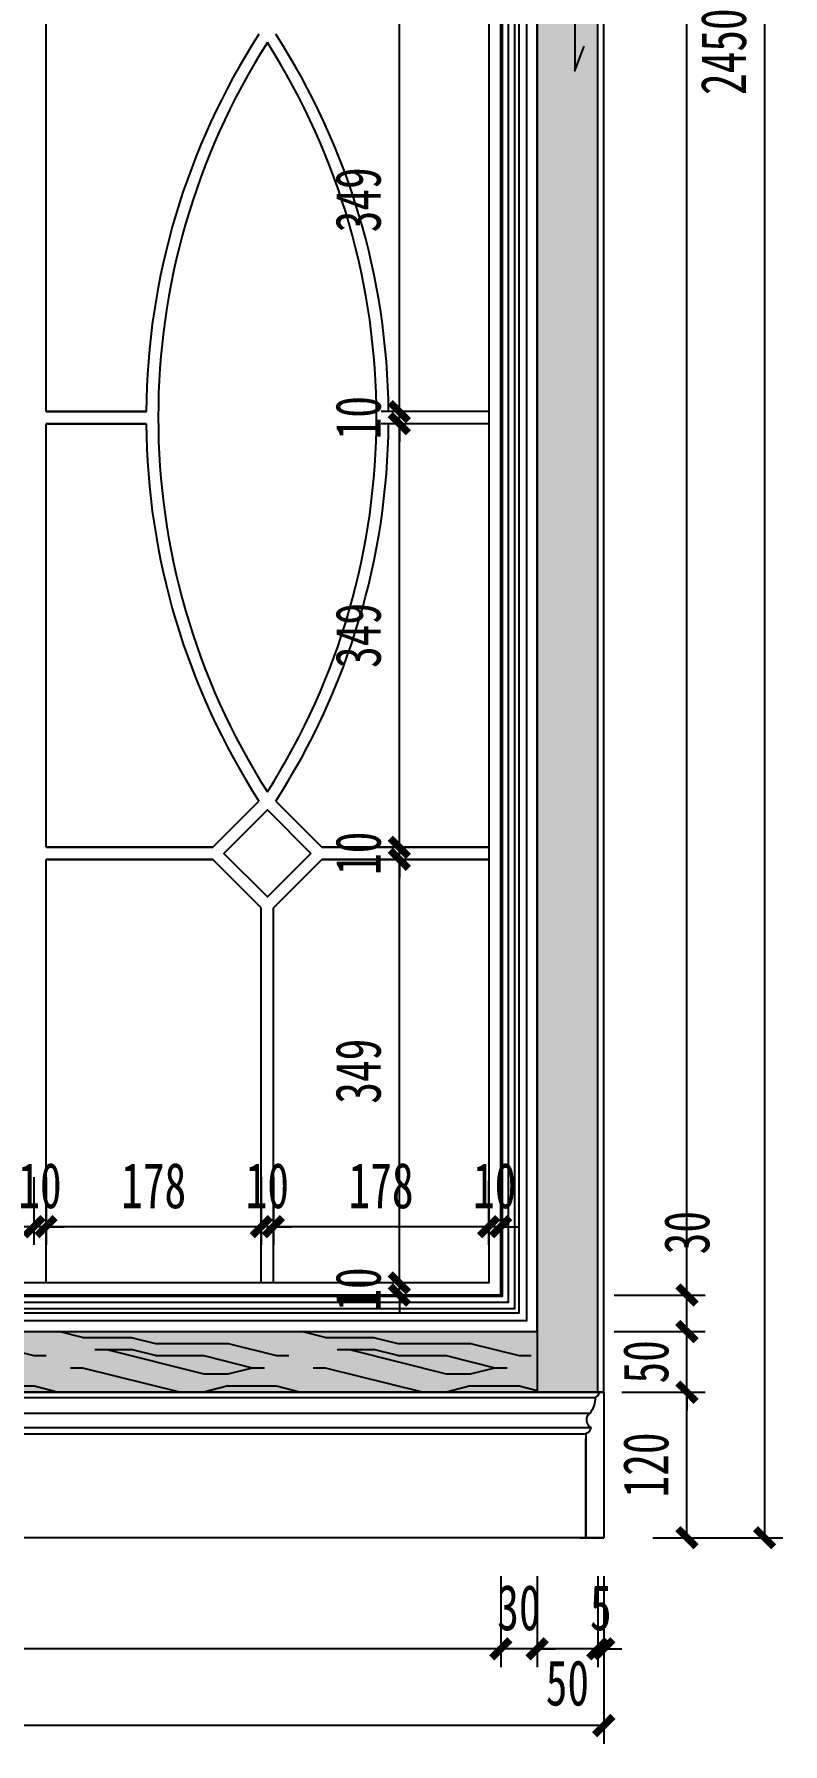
# Model space of a CAD drawing. Header units: millimetres. Extents: x 3104083 to 3173399, y -3165492 to -3044687.
# Drawn here: x 3120693 to 3121310, y -3050698 to -3049288 of the extents above; entities that cross this region are included whole.
import ezdxf

# ---------------------------------------------------------------- set-up
doc = ezdxf.new("R2010")
doc.units = ezdxf.units.MM
doc.header["$LTSCALE"] = 500
doc.header["$MEASUREMENT"] = 0
doc.header["$PDMODE"] = 2
doc.layers.get('0').update_dxf_attribs({"linetype": 'CONTINUOUS'})
doc.layers.get('DEFPOINTS').update_dxf_attribs({"linetype": 'CONTINUOUS'})
for name, color, linetype in [('2', 3, 'CONTINUOUS'), ('3-家具标准线', 3, 'CONTINUOUS'), ('D-造型细线', 146, 'CONTINUOUS'), ('E-Elevation(立面图层)', 134, 'CONTINUOUS'), ('E-立面造型线', 3, 'CONTINUOUS')]:
    doc.layers.add(name, color=color, linetype=linetype)
doc.styles.add('DIM', font='SimSun.ttf', dxfattribs={"width": 0.7})
doc.dimstyles.new('15', dxfattribs={"dimscale": 15, "dimtxt": 2.5, "dimasz": 1, "dimexe": 1, "dimexo": 1, "dimgap": 1, "dimtad": 1, "dimdec": 0, "dimzin": 0, "dimdsep": 46, "dimtxsty": 'DIM', "dimblk": 'ARCHTICK', "dimcen": 0, "dimclrd": 5, "dimclre": 5, "dimclrt": 35, "dimadec": 0, "dimazin": 0, "dimtfac": 0.5, "dimtdec": 0, "dimtix": 1, "dimtmove": 2, "dimatfit": 2, "dimldrblk": 'A', "dimfxl": 0, "dimtolj": 1, "dimtzin": 0, "dimlwd": -1, "dimlwe": -1, "dimarcsym": 0})

# ---------------------------------------------------------------- blocks, each defined once
blk = doc.blocks.new('_ArchTick')
at = {"color": 0, "linetype": 'ByBlock', "const_width": 0.4}
blk.add_lwpolyline([(-0.5, -0.5), (0.5, 0.5)], dxfattribs=at)
blk = doc.blocks.new('*D19')
at = {"layer": 'D-造型细线', "color": 5, "ltscale": 100}
for p, q in [((3121235.4, -3048077.7), (3121310.4, -3048077.7)), ((3121295.4, -3048077.7), (3121295.4, -3050527.7)), ((3121235.4, -3050527.7), (3121310.4, -3050527.7))]:
    blk.add_line(p, q, dxfattribs=at)
at = {"layer": 'DEFPOINTS', "color": 0, "ltscale": 100}
for p in [(3121209.6, -3048077.7), (3121209.6, -3050527.7), (3121295.4, -3050527.7)]:
    blk.add_point(p, dxfattribs=at)
at = {"layer": 'D-造型细线', "color": 5, "ltscale": 100, "xscale": 15, "yscale": 15, "zscale": 15}
for p, rotation in [((3121295.4, -3048077.7), 90), ((3121295.4, -3050527.7), 270)]:
    blk.add_blockref('_ArchTick', p, dxfattribs=dict(at, rotation=rotation))
at = {"layer": 'D-造型细线', "color": 35, "ltscale": 100, "insert": (3121261.7, -3049302.7), "char_height": 37.5, "attachment_point": 5, "rotation": 90, "style": 'DIM'}
blk.add_mtext('\\A1;2450', dxfattribs=at)
blk = doc.blocks.new('A')
for p, q in [((-1.435, 1.148), (-1.09, 1.437)), ((-1.435, 1.148), (-0.369, 0)), ((-1.09, 1.437), (0, 0)), ((-0.369, 0), (-2.127, 0)), ((-1.435, -1.148), (-0.369, 0)), ((-1.09, -1.437), (0, 0)), ((-1.435, -1.148), (-1.09, -1.437))]:
    blk.add_line(p, q)
for points in [[(-1.435, 1.148), (-1.09, 1.437), (-0.369, 0), (0, 0)], [(-1.435, -1.148), (-1.09, -1.437), (-0.369, 0), (0, 0)]]:
    blk.add_solid(points)
blk = doc.blocks.new('*D20')
at = {"layer": 'D-造型细线', "color": 5, "ltscale": 100}
for p, q in [((3121231.4, -3050357.7), (3121231.4, -3050342.7)), ((3121171.4, -3050357.7), (3121246.4, -3050357.7)), ((3121231.4, -3050407.7), (3121231.4, -3050357.7)), ((3121177.8, -3050407.7), (3121246.4, -3050407.7)), ((3121231.4, -3050407.7), (3121231.4, -3050422.7))]:
    blk.add_line(p, q, dxfattribs=at)
at = {"layer": 'DEFPOINTS', "color": 0, "ltscale": 100}
for p in [(3121107.8, -3050357.7), (3121231.4, -3050357.7), (3121162.8, -3050407.7)]:
    blk.add_point(p, dxfattribs=at)
at = {"layer": 'D-造型细线', "color": 5, "ltscale": 100, "xscale": 15, "yscale": 15, "zscale": 15}
for p, rotation in [((3121231.4, -3050357.7), 270), ((3121231.4, -3050407.7), 90)]:
    blk.add_blockref('_ArchTick', p, dxfattribs=dict(at, rotation=rotation))
at = {"layer": 'D-造型细线', "color": 35, "ltscale": 100, "insert": (3121197.6, -3050382.7), "char_height": 37.5, "attachment_point": 5, "rotation": 90, "style": 'DIM'}
blk.add_mtext('\\A1;50', dxfattribs=at)
blk = doc.blocks.new('*D21')
at = {"layer": 'D-造型细线', "color": 5, "ltscale": 100}
for p, q in [((3121171.4, -3050327.7), (3121246.4, -3050327.7)), ((3121231.4, -3050357.7), (3121231.4, -3050327.7)), ((3121171.4, -3050357.7), (3121246.4, -3050357.7))]:
    blk.add_line(p, q, dxfattribs=at)
at = {"layer": 'DEFPOINTS', "color": 0, "ltscale": 100}
for p in [(3121077.8, -3050327.7), (3121231.4, -3050327.7), (3121107.8, -3050357.7)]:
    blk.add_point(p, dxfattribs=at)
at = {"layer": 'D-造型细线', "color": 5, "ltscale": 100, "xscale": 15, "yscale": 15, "zscale": 15}
for p, rotation in [((3121231.4, -3050327.7), 90), ((3121231.4, -3050357.7), 270)]:
    blk.add_blockref('_ArchTick', p, dxfattribs=dict(at, rotation=rotation))
at = {"layer": 'D-造型细线', "color": 35, "ltscale": 100, "insert": (3121231.4, -3050276.2), "char_height": 37.5, "attachment_point": 5, "rotation": 90, "style": 'DIM'}
blk.add_mtext('\\A1;30', dxfattribs=at)
blk = doc.blocks.new('*D22')
at = {"layer": 'D-造型细线', "color": 5, "ltscale": 100}
for p, q in [((3121171.4, -3048162.7), (3121246.4, -3048162.7)), ((3121231.4, -3050327.7), (3121231.4, -3048162.7)), ((3121171.4, -3050327.7), (3121246.4, -3050327.7))]:
    blk.add_line(p, q, dxfattribs=at)
at = {"layer": 'DEFPOINTS', "color": 0, "ltscale": 100}
for p in [(3121077.8, -3048162.7), (3121231.4, -3048162.7), (3121077.8, -3050327.7)]:
    blk.add_point(p, dxfattribs=at)
at = {"layer": 'D-造型细线', "color": 5, "ltscale": 100, "xscale": 15, "yscale": 15, "zscale": 15}
for p, rotation in [((3121231.4, -3048162.7), 90), ((3121231.4, -3050327.7), 270)]:
    blk.add_blockref('_ArchTick', p, dxfattribs=dict(at, rotation=rotation))
at = {"layer": 'D-造型细线', "color": 35, "ltscale": 100, "insert": (3121197.6, -3049245.2), "char_height": 37.5, "attachment_point": 5, "rotation": 90, "style": 'DIM'}
blk.add_mtext('\\A1;2165', dxfattribs=at)
blk = doc.blocks.new('*D26')
at = {"layer": 'D-造型细线', "color": 5, "ltscale": 100}
for p, q in [((3121203.1, -3050407.7), (3121246.4, -3050407.7)), ((3121231.4, -3050527.7), (3121231.4, -3050407.7)), ((3121203.1, -3050527.7), (3121246.4, -3050527.7))]:
    blk.add_line(p, q, dxfattribs=at)
at = {"layer": 'DEFPOINTS', "color": 0, "ltscale": 100}
for p in [(3121188.1, -3050407.7), (3121231.4, -3050407.7), (3121188.1, -3050527.7)]:
    blk.add_point(p, dxfattribs=at)
at = {"layer": 'D-造型细线', "color": 5, "ltscale": 100, "xscale": 15, "yscale": 15, "zscale": 15}
for p, rotation in [((3121231.4, -3050407.7), 90), ((3121231.4, -3050527.7), 270)]:
    blk.add_blockref('_ArchTick', p, dxfattribs=dict(at, rotation=rotation))
at = {"layer": 'D-造型细线', "color": 35, "ltscale": 100, "insert": (3121197.6, -3050467.7), "char_height": 37.5, "attachment_point": 5, "rotation": 90, "style": 'DIM'}
blk.add_mtext('\\A1;120', dxfattribs=at)
blk = doc.blocks.new('*D39')
at = {"layer": 'D-造型细线', "color": 5, "ltscale": 100}
for p, q in [((3121157.8, -3050559.3), (3121157.8, -3050634.3)), ((3121162.8, -3050559.3), (3121162.8, -3050634.3)), ((3121157.8, -3050619.3), (3121142.8, -3050619.3)), ((3121162.8, -3050619.3), (3121157.8, -3050619.3)), ((3121162.8, -3050619.3), (3121177.8, -3050619.3))]:
    blk.add_line(p, q, dxfattribs=at)
at = {"layer": 'DEFPOINTS', "color": 0, "ltscale": 100}
for p in [(3121157.8, -3050351.9), (3121162.8, -3050351.9), (3121157.8, -3050619.3)]:
    blk.add_point(p, dxfattribs=at)
at = {"layer": 'D-造型细线', "color": 5, "ltscale": 100, "xscale": 15, "yscale": 15, "zscale": 15}
blk.add_blockref('_ArchTick', (3121157.8, -3050619.3), dxfattribs=at)
at = {"layer": 'D-造型细线', "color": 5, "ltscale": 100, "xscale": 15, "yscale": 15, "zscale": 15, "rotation": 180}
blk.add_blockref('_ArchTick', (3121162.8, -3050619.3), dxfattribs=at)
at = {"layer": 'D-造型细线', "color": 35, "ltscale": 100, "insert": (3121160.3, -3050585.5), "char_height": 37.5, "attachment_point": 5, "style": 'DIM'}
blk.add_mtext('\\A1;5', dxfattribs=at)
blk = doc.blocks.new('*D40')
at = {"layer": 'D-造型细线', "color": 5, "ltscale": 100}
for p, q in [((3121107.8, -3050559.3), (3121107.8, -3050634.3)), ((3121157.8, -3050559.3), (3121157.8, -3050634.3)), ((3121157.8, -3050619.3), (3121107.8, -3050619.3))]:
    blk.add_line(p, q, dxfattribs=at)
at = {"layer": 'DEFPOINTS', "color": 0, "ltscale": 100}
for p in [(3121107.8, -3050357.7), (3121157.8, -3050351.9), (3121107.8, -3050619.3)]:
    blk.add_point(p, dxfattribs=at)
at = {"layer": 'D-造型细线', "color": 5, "ltscale": 100, "xscale": 15, "yscale": 15, "zscale": 15, "rotation": 180}
blk.add_blockref('_ArchTick', (3121107.8, -3050619.3), dxfattribs=at)
at = {"layer": 'D-造型细线', "color": 5, "ltscale": 100, "xscale": 15, "yscale": 15, "zscale": 15}
blk.add_blockref('_ArchTick', (3121157.8, -3050619.3), dxfattribs=at)
at = {"layer": 'D-造型细线', "color": 35, "ltscale": 100, "insert": (3121132.8, -3050647.6), "char_height": 37.5, "attachment_point": 5, "style": 'DIM'}
blk.add_mtext('\\A1;50', dxfattribs=at)
blk = doc.blocks.new('*D41')
at = {"layer": 'D-造型细线', "color": 5, "ltscale": 100}
for p, q in [((3121077.8, -3050559.3), (3121077.8, -3050634.3)), ((3121107.8, -3050559.3), (3121107.8, -3050634.3)), ((3121077.8, -3050619.3), (3121062.8, -3050619.3)), ((3121107.8, -3050619.3), (3121077.8, -3050619.3)), ((3121107.8, -3050619.3), (3121122.8, -3050619.3))]:
    blk.add_line(p, q, dxfattribs=at)
at = {"layer": 'DEFPOINTS', "color": 0, "ltscale": 100}
for p in [(3121077.8, -3050327.7), (3121107.8, -3050357.7), (3121077.8, -3050619.3)]:
    blk.add_point(p, dxfattribs=at)
at = {"layer": 'D-造型细线', "color": 5, "ltscale": 100, "xscale": 15, "yscale": 15, "zscale": 15}
blk.add_blockref('_ArchTick', (3121077.8, -3050619.3), dxfattribs=at)
at = {"layer": 'D-造型细线', "color": 5, "ltscale": 100, "xscale": 15, "yscale": 15, "zscale": 15, "rotation": 180}
blk.add_blockref('_ArchTick', (3121107.8, -3050619.3), dxfattribs=at)
at = {"layer": 'D-造型细线', "color": 35, "ltscale": 100, "insert": (3121092.8, -3050585.5), "char_height": 37.5, "attachment_point": 5, "style": 'DIM'}
blk.add_mtext('\\A1;30', dxfattribs=at)
blk = doc.blocks.new('*D42')
at = {"layer": 'D-造型细线', "color": 5, "ltscale": 100}
for p, q in [((3119942.8, -3050559.3), (3119942.8, -3050634.3)), ((3121077.8, -3050559.3), (3121077.8, -3050634.3)), ((3121077.8, -3050619.3), (3119942.8, -3050619.3))]:
    blk.add_line(p, q, dxfattribs=at)
at = {"layer": 'DEFPOINTS', "color": 0, "ltscale": 100}
for p in [(3119942.8, -3050327.7), (3121077.8, -3050327.7), (3119942.8, -3050619.3)]:
    blk.add_point(p, dxfattribs=at)
at = {"layer": 'D-造型细线', "color": 5, "ltscale": 100, "xscale": 15, "yscale": 15, "zscale": 15, "rotation": 180}
blk.add_blockref('_ArchTick', (3119942.8, -3050619.3), dxfattribs=at)
at = {"layer": 'D-造型细线', "color": 5, "ltscale": 100, "xscale": 15, "yscale": 15, "zscale": 15}
blk.add_blockref('_ArchTick', (3121077.8, -3050619.3), dxfattribs=at)
at = {"layer": 'D-造型细线', "color": 35, "ltscale": 100, "insert": (3120510.3, -3050585.5), "char_height": 37.5, "attachment_point": 5, "style": 'DIM'}
blk.add_mtext('\\A1;1135', dxfattribs=at)
blk = doc.blocks.new('*D45')
at = {"layer": 'D-造型细线', "color": 5, "ltscale": 100}
for p, q in [((3119862.8, -3050622.6), (3119862.8, -3050697.6)), ((3121162.8, -3050622.6), (3121162.8, -3050697.6)), ((3121162.8, -3050682.6), (3119862.8, -3050682.6))]:
    blk.add_line(p, q, dxfattribs=at)
at = {"layer": 'DEFPOINTS', "color": 0, "ltscale": 100}
for p in [(3119862.8, -3050335.5), (3121162.8, -3050335.5), (3119862.8, -3050682.6)]:
    blk.add_point(p, dxfattribs=at)
at = {"layer": 'D-造型细线', "color": 5, "ltscale": 100, "xscale": 15, "yscale": 15, "zscale": 15, "rotation": 180}
blk.add_blockref('_ArchTick', (3119862.8, -3050682.6), dxfattribs=at)
at = {"layer": 'D-造型细线', "color": 5, "ltscale": 100, "xscale": 15, "yscale": 15, "zscale": 15}
blk.add_blockref('_ArchTick', (3121162.8, -3050682.6), dxfattribs=at)
at = {"layer": 'D-造型细线', "color": 35, "ltscale": 100, "insert": (3120512.8, -3050648.8), "char_height": 37.5, "attachment_point": 5, "style": 'DIM'}
blk.add_mtext('\\A1;1300', dxfattribs=at)
blk = doc.blocks.new('*D46')
at = {"layer": 'D-造型细线', "color": 5, "ltscale": 100}
for p, q in [((3121067.8, -3050233.5), (3121067.8, -3050286.3)), ((3121077.8, -3050233.5), (3121077.8, -3050286.3)), ((3121067.8, -3050271.3), (3121052.8, -3050271.3)), ((3121077.8, -3050271.3), (3121067.8, -3050271.3)), ((3121077.8, -3050271.3), (3121092.8, -3050271.3))]:
    blk.add_line(p, q, dxfattribs=at)
at = {"layer": 'DEFPOINTS', "color": 0, "ltscale": 100}
for p in [(3121067.8, -3050218.5), (3121077.8, -3050218.5), (3121067.8, -3050271.3)]:
    blk.add_point(p, dxfattribs=at)
at = {"layer": 'D-造型细线', "color": 5, "ltscale": 100, "xscale": 15, "yscale": 15, "zscale": 15}
blk.add_blockref('_ArchTick', (3121067.8, -3050271.3), dxfattribs=at)
at = {"layer": 'D-造型细线', "color": 5, "ltscale": 100, "xscale": 15, "yscale": 15, "zscale": 15, "rotation": 180}
blk.add_blockref('_ArchTick', (3121077.8, -3050271.3), dxfattribs=at)
at = {"layer": 'D-造型细线', "color": 35, "ltscale": 100, "insert": (3121072.8, -3050237.6), "char_height": 37.5, "attachment_point": 5, "style": 'DIM'}
blk.add_mtext('\\A1;10', dxfattribs=at)
blk = doc.blocks.new('*D47')
at = {"layer": 'D-造型细线', "color": 5, "ltscale": 100}
for p, q in [((3120890.3, -3050230.5), (3120890.3, -3050286.3)), ((3121067.8, -3050233.5), (3121067.8, -3050286.3)), ((3121067.8, -3050271.3), (3120890.3, -3050271.3))]:
    blk.add_line(p, q, dxfattribs=at)
at = {"layer": 'DEFPOINTS', "color": 0, "ltscale": 100}
for p in [(3120890.3, -3050215.5), (3121067.8, -3050218.5), (3120890.3, -3050271.3)]:
    blk.add_point(p, dxfattribs=at)
at = {"layer": 'D-造型细线', "color": 5, "ltscale": 100, "xscale": 15, "yscale": 15, "zscale": 15, "rotation": 180}
blk.add_blockref('_ArchTick', (3120890.3, -3050271.3), dxfattribs=at)
at = {"layer": 'D-造型细线', "color": 5, "ltscale": 100, "xscale": 15, "yscale": 15, "zscale": 15}
blk.add_blockref('_ArchTick', (3121067.8, -3050271.3), dxfattribs=at)
at = {"layer": 'D-造型细线', "color": 35, "ltscale": 100, "insert": (3120979.1, -3050237.6), "char_height": 37.5, "attachment_point": 5, "style": 'DIM'}
blk.add_mtext('\\A1;178', dxfattribs=at)
blk = doc.blocks.new('*D48')
at = {"layer": 'D-造型细线', "color": 5, "ltscale": 100}
for p, q in [((3120880.3, -3050230.5), (3120880.3, -3050286.3)), ((3120890.3, -3050230.5), (3120890.3, -3050286.3)), ((3120880.3, -3050271.3), (3120865.3, -3050271.3)), ((3120890.3, -3050271.3), (3120880.3, -3050271.3)), ((3120890.3, -3050271.3), (3120905.3, -3050271.3))]:
    blk.add_line(p, q, dxfattribs=at)
at = {"layer": 'DEFPOINTS', "color": 0, "ltscale": 100}
for p in [(3120880.3, -3050215.5), (3120890.3, -3050215.5), (3120880.3, -3050271.3)]:
    blk.add_point(p, dxfattribs=at)
at = {"layer": 'D-造型细线', "color": 5, "ltscale": 100, "xscale": 15, "yscale": 15, "zscale": 15}
blk.add_blockref('_ArchTick', (3120880.3, -3050271.3), dxfattribs=at)
at = {"layer": 'D-造型细线', "color": 5, "ltscale": 100, "xscale": 15, "yscale": 15, "zscale": 15, "rotation": 180}
blk.add_blockref('_ArchTick', (3120890.3, -3050271.3), dxfattribs=at)
at = {"layer": 'D-造型细线', "color": 35, "ltscale": 100, "insert": (3120885.3, -3050237.6), "char_height": 37.5, "attachment_point": 5, "style": 'DIM'}
blk.add_mtext('\\A1;10', dxfattribs=at)
blk = doc.blocks.new('*D49')
at = {"layer": 'D-造型细线', "color": 5, "ltscale": 100}
for p, q in [((3120702.8, -3050230.5), (3120702.8, -3050286.3)), ((3120880.3, -3050230.5), (3120880.3, -3050286.3)), ((3120880.3, -3050271.3), (3120702.8, -3050271.3))]:
    blk.add_line(p, q, dxfattribs=at)
at = {"layer": 'DEFPOINTS', "color": 0, "ltscale": 100}
for p in [(3120702.8, -3050215.5), (3120880.3, -3050215.5), (3120702.8, -3050271.3)]:
    blk.add_point(p, dxfattribs=at)
at = {"layer": 'D-造型细线', "color": 5, "ltscale": 100, "xscale": 15, "yscale": 15, "zscale": 15, "rotation": 180}
blk.add_blockref('_ArchTick', (3120702.8, -3050271.3), dxfattribs=at)
at = {"layer": 'D-造型细线', "color": 5, "ltscale": 100, "xscale": 15, "yscale": 15, "zscale": 15}
blk.add_blockref('_ArchTick', (3120880.3, -3050271.3), dxfattribs=at)
at = {"layer": 'D-造型细线', "color": 35, "ltscale": 100, "insert": (3120791.6, -3050237.6), "char_height": 37.5, "attachment_point": 5, "style": 'DIM'}
blk.add_mtext('\\A1;178', dxfattribs=at)
blk = doc.blocks.new('*D50')
at = {"layer": 'D-造型细线', "color": 5, "ltscale": 100}
for p, q in [((3120692.8, -3050230.5), (3120692.8, -3050286.3)), ((3120702.8, -3050230.5), (3120702.8, -3050286.3)), ((3120692.8, -3050271.3), (3120677.8, -3050271.3)), ((3120702.8, -3050271.3), (3120692.8, -3050271.3)), ((3120702.8, -3050271.3), (3120717.8, -3050271.3))]:
    blk.add_line(p, q, dxfattribs=at)
at = {"layer": 'DEFPOINTS', "color": 0, "ltscale": 100}
for p in [(3120692.8, -3050215.5), (3120702.8, -3050215.5), (3120692.8, -3050271.3)]:
    blk.add_point(p, dxfattribs=at)
at = {"layer": 'D-造型细线', "color": 5, "ltscale": 100, "xscale": 15, "yscale": 15, "zscale": 15}
blk.add_blockref('_ArchTick', (3120692.8, -3050271.3), dxfattribs=at)
at = {"layer": 'D-造型细线', "color": 5, "ltscale": 100, "xscale": 15, "yscale": 15, "zscale": 15, "rotation": 180}
blk.add_blockref('_ArchTick', (3120702.8, -3050271.3), dxfattribs=at)
at = {"layer": 'D-造型细线', "color": 35, "ltscale": 100, "insert": (3120697.8, -3050237.6), "char_height": 37.5, "attachment_point": 5, "style": 'DIM'}
blk.add_mtext('\\A1;10', dxfattribs=at)
blk = doc.blocks.new('*D51')
at = {"layer": 'D-造型细线', "color": 5, "ltscale": 100}
for p, q in [((3120515.3, -3050230.5), (3120515.3, -3050286.3)), ((3120692.8, -3050230.5), (3120692.8, -3050286.3)), ((3120692.8, -3050271.3), (3120515.3, -3050271.3))]:
    blk.add_line(p, q, dxfattribs=at)
at = {"layer": 'DEFPOINTS', "color": 0, "ltscale": 100}
for p in [(3120515.3, -3050215.5), (3120692.8, -3050215.5), (3120515.3, -3050271.3)]:
    blk.add_point(p, dxfattribs=at)
at = {"layer": 'D-造型细线', "color": 5, "ltscale": 100, "xscale": 15, "yscale": 15, "zscale": 15, "rotation": 180}
blk.add_blockref('_ArchTick', (3120515.3, -3050271.3), dxfattribs=at)
at = {"layer": 'D-造型细线', "color": 5, "ltscale": 100, "xscale": 15, "yscale": 15, "zscale": 15}
blk.add_blockref('_ArchTick', (3120692.8, -3050271.3), dxfattribs=at)
at = {"layer": 'D-造型细线', "color": 35, "ltscale": 100, "insert": (3120604.1, -3050237.6), "char_height": 37.5, "attachment_point": 5, "style": 'DIM'}
blk.add_mtext('\\A1;178', dxfattribs=at)
blk = doc.blocks.new('*D59')
at = {"layer": 'D-造型细线', "color": 5, "ltscale": 100}
for p, q in [((3120994.2, -3050317.7), (3120994.2, -3050302.7)), ((3121034.1, -3050317.7), (3120979.2, -3050317.7)), ((3120994.2, -3050327.7), (3120994.2, -3050317.7)), ((3121034.1, -3050327.7), (3120979.2, -3050327.7)), ((3120994.2, -3050327.7), (3120994.2, -3050342.7))]:
    blk.add_line(p, q, dxfattribs=at)
at = {"layer": 'DEFPOINTS', "color": 0, "ltscale": 100}
for p in [(3120994.2, -3050317.7), (3121049.1, -3050317.7), (3121049.1, -3050327.7)]:
    blk.add_point(p, dxfattribs=at)
at = {"layer": 'D-造型细线', "color": 5, "ltscale": 100, "xscale": 15, "yscale": 15, "zscale": 15}
for p, rotation in [((3120994.2, -3050317.7), 270), ((3120994.2, -3050327.7), 90)]:
    blk.add_blockref('_ArchTick', p, dxfattribs=dict(at, rotation=rotation))
at = {"layer": 'D-造型细线', "color": 35, "ltscale": 100, "insert": (3120960.4, -3050322.7), "char_height": 37.5, "attachment_point": 5, "rotation": 90, "style": 'DIM'}
blk.add_mtext('\\A1;10', dxfattribs=at)
blk = doc.blocks.new('*D60')
at = {"layer": 'D-造型细线', "color": 5, "ltscale": 100}
for p, q in [((3121021.4, -3049968.5), (3120979.2, -3049968.5)), ((3120994.2, -3050317.7), (3120994.2, -3049968.5)), ((3121034.1, -3050317.7), (3120979.2, -3050317.7))]:
    blk.add_line(p, q, dxfattribs=at)
at = {"layer": 'DEFPOINTS', "color": 0, "ltscale": 100}
for p in [(3120994.2, -3049968.5), (3121036.4, -3049968.5), (3121049.1, -3050317.7)]:
    blk.add_point(p, dxfattribs=at)
at = {"layer": 'D-造型细线', "color": 5, "ltscale": 100, "xscale": 15, "yscale": 15, "zscale": 15}
for p, rotation in [((3120994.2, -3049968.5), 90), ((3120994.2, -3050317.7), 270)]:
    blk.add_blockref('_ArchTick', p, dxfattribs=dict(at, rotation=rotation))
at = {"layer": 'D-造型细线', "color": 35, "ltscale": 100, "insert": (3120960.4, -3050143.1), "char_height": 37.5, "attachment_point": 5, "rotation": 90, "style": 'DIM'}
blk.add_mtext('\\A1;349', dxfattribs=at)
blk = doc.blocks.new('*D61')
at = {"layer": 'D-造型细线', "color": 5, "ltscale": 100}
for p, q in [((3120994.2, -3049958.5), (3120994.2, -3049943.5)), ((3121021.4, -3049958.5), (3120979.2, -3049958.5)), ((3120994.2, -3049968.5), (3120994.2, -3049958.5)), ((3121021.4, -3049968.5), (3120979.2, -3049968.5)), ((3120994.2, -3049968.5), (3120994.2, -3049983.5))]:
    blk.add_line(p, q, dxfattribs=at)
at = {"layer": 'DEFPOINTS', "color": 0, "ltscale": 100}
for p in [(3120994.2, -3049958.5), (3121036.4, -3049958.5), (3121036.4, -3049968.5)]:
    blk.add_point(p, dxfattribs=at)
at = {"layer": 'D-造型细线', "color": 5, "ltscale": 100, "xscale": 15, "yscale": 15, "zscale": 15}
for p, rotation in [((3120994.2, -3049958.5), 270), ((3120994.2, -3049968.5), 90)]:
    blk.add_blockref('_ArchTick', p, dxfattribs=dict(at, rotation=rotation))
at = {"layer": 'D-造型细线', "color": 35, "ltscale": 100, "insert": (3120960.4, -3049963.5), "char_height": 37.5, "attachment_point": 5, "rotation": 90, "style": 'DIM'}
blk.add_mtext('\\A1;10', dxfattribs=at)
blk = doc.blocks.new('*D62')
at = {"layer": 'D-造型细线', "color": 5, "ltscale": 100}
for p, q in [((3121021.4, -3049609.4), (3120979.2, -3049609.4)), ((3120994.2, -3049958.5), (3120994.2, -3049609.4)), ((3121021.4, -3049958.5), (3120979.2, -3049958.5))]:
    blk.add_line(p, q, dxfattribs=at)
at = {"layer": 'DEFPOINTS', "color": 0, "ltscale": 100}
for p in [(3120994.2, -3049609.4), (3121036.4, -3049609.4), (3121036.4, -3049958.5)]:
    blk.add_point(p, dxfattribs=at)
at = {"layer": 'D-造型细线', "color": 5, "ltscale": 100, "xscale": 15, "yscale": 15, "zscale": 15}
for p, rotation in [((3120994.2, -3049609.4), 90), ((3120994.2, -3049958.5), 270)]:
    blk.add_blockref('_ArchTick', p, dxfattribs=dict(at, rotation=rotation))
at = {"layer": 'D-造型细线', "color": 35, "ltscale": 100, "insert": (3120960.4, -3049783.9), "char_height": 37.5, "attachment_point": 5, "rotation": 90, "style": 'DIM'}
blk.add_mtext('\\A1;349', dxfattribs=at)
blk = doc.blocks.new('*D63')
at = {"layer": 'D-造型细线', "color": 5, "ltscale": 100}
for p, q in [((3120994.2, -3049599.4), (3120994.2, -3049584.4)), ((3121011.4, -3049599.4), (3120979.2, -3049599.4)), ((3120994.2, -3049609.4), (3120994.2, -3049599.4)), ((3121021.4, -3049609.4), (3120979.2, -3049609.4)), ((3120994.2, -3049609.4), (3120994.2, -3049624.4))]:
    blk.add_line(p, q, dxfattribs=at)
at = {"layer": 'DEFPOINTS', "color": 0, "ltscale": 100}
for p in [(3120994.2, -3049599.4), (3121026.4, -3049599.4), (3121036.4, -3049609.4)]:
    blk.add_point(p, dxfattribs=at)
at = {"layer": 'D-造型细线', "color": 5, "ltscale": 100, "xscale": 15, "yscale": 15, "zscale": 15}
for p, rotation in [((3120994.2, -3049599.4), 270), ((3120994.2, -3049609.4), 90)]:
    blk.add_blockref('_ArchTick', p, dxfattribs=dict(at, rotation=rotation))
at = {"layer": 'D-造型细线', "color": 35, "ltscale": 100, "insert": (3120960.4, -3049604.4), "char_height": 37.5, "attachment_point": 5, "rotation": 90, "style": 'DIM'}
blk.add_mtext('\\A1;10', dxfattribs=at)
blk = doc.blocks.new('*D64')
at = {"layer": 'D-造型细线', "color": 5, "ltscale": 100}
for p, q in [((3121011.4, -3049250.2), (3120979.2, -3049250.2)), ((3120994.2, -3049599.4), (3120994.2, -3049250.2)), ((3121011.4, -3049599.4), (3120979.2, -3049599.4))]:
    blk.add_line(p, q, dxfattribs=at)
at = {"layer": 'DEFPOINTS', "color": 0, "ltscale": 100}
for p in [(3120994.2, -3049250.2), (3121026.4, -3049250.2), (3121026.4, -3049599.4)]:
    blk.add_point(p, dxfattribs=at)
at = {"layer": 'D-造型细线', "color": 5, "ltscale": 100, "xscale": 15, "yscale": 15, "zscale": 15}
for p, rotation in [((3120994.2, -3049250.2), 90), ((3120994.2, -3049599.4), 270)]:
    blk.add_blockref('_ArchTick', p, dxfattribs=dict(at, rotation=rotation))
at = {"layer": 'D-造型细线', "color": 35, "ltscale": 100, "insert": (3120960.4, -3049424.8), "char_height": 37.5, "attachment_point": 5, "rotation": 90, "style": 'DIM'}
blk.add_mtext('\\A1;349', dxfattribs=at)
blk = doc.blocks.new('A$C4AF04A4C')
at = {"layer": '2', "color": 3, "ltscale": 100}
blk.add_line((15, 0), (15, 81.6), dxfattribs=at)
blk.add_lwpolyline([(0, 120), (4, 120, 0.313311), (7.3, 115.7, 0.185483), (11.4, 102.8, -0.565024), (10.7, 90.9, 0.28067), (15, 85.7), (15, 0), (0, 0)], format="xyb", dxfattribs=at)

msp = doc.modelspace()

# ---------------------------------------------------------------- hatches: boundary and pattern name
at = {"layer": 'D-造型细线', "ltscale": 100}
h = msp.add_hatch(dxfattribs=at)
h.set_pattern_fill('FB木纹中SC300', color=251, scale=50, angle=90, style=0, pattern_type=2)
h.set_pattern_definition([(90, (3119862.85, -3050407.7), (-200, 1e-14), [40, -60, 20, -80]), (90, (3119857.85, -3050267.7), (-200, 1e-14), [40, -160]), (90, (3119847.85, -3050287.7), (-200, 1e-14), [20, -180]), (90, (3119842.85, -3050397.7), (-200, 1e-14), [10, -140, 10, -40]), (90, (3119832.85, -3050327.7), (-200, 1e-14), [40, -60, 10, -90]), (90, (3119827.85, -3050377.7), (-200, 1e-14), [30, -170]), (90, (3119822.85, -3050327.7), (-200, 1e-14), [60, -140]), (90, (3119817.85, -3050387.7), (-200, 1e-14), [40, -160]), (90, (3119812.85, -3050307.7), (-200, 1e-14), [100, -100]), (90, (3119802.85, -3050367.7), (-200, 1e-14), [20, -60, 40, -80]), (90, (3119797.85, -3050227.7), (-200, 1e-14), [40, -160]), (90, (3119792.85, -3050267.7), (-200, 1e-14), [20, -180]), (90, (3119787.85, -3050307.7), (-200, 1e-14), [20, -180]), (90, (3119782.85, -3050407.7), (-200, 1e-14), [40, -160]), (90, (3119777.85, -3050307.7), (-200, 1e-14), [40, -160]), (90, (3119767.85, -3050307.7), (-200, 1e-14), [40, -40, 40, -80]), (90, (3119757.85, -3050347.7), (-200, 1e-14), [20, -100, 40, -40]), (90, (3119752.85, -3050307.7), (-200, 1e-14), [60, -140]), (90, (3119742.85, -3050307.7), (-200, 1e-14), [40, -160]), (90, (3119737.85, -3050387.7), (-200, 1e-14), [60, -80, 20, -40]), (90, (3119727.85, -3050387.7), (-200, 1e-14), [100, -100]), (90, (3119722.85, -3050267.7), (-200, 1e-14), [20, -180]), (90, (3119717.85, -3050327.7), (-200, 1e-14), [40, -160]), (90, (3119712.85, -3050367.7), (-200, 1e-14), [20, -80, 20, -80]), (90, (3119707.85, -3050387.7), (-200, 1e-14), [20, -60, 40, -80]), (90, (3119702.85, -3050347.7), (-200, 1e-14), [20, -100, 20, -60]), (90, (3119697.85, -3050307.7), (-200, 1e-14), [60, -140]), (90, (3119687.85, -3050387.7), (-200, 1e-14), [40, -160]), (90, (3119682.85, -3050287.7), (-200, 1e-14), [20, -180]), (90, (3119677.85, -3050247.7), (-200, 1e-14), [20, -180]), (104.0362, (3119847.85, -3050267.695), (7e-09, 200), [20.6, -804.021]), (104.0362, (3119802.85, -3050247.695), (7e-09, 200), [20.6, -804.021]), (104.0362, (3119682.85, -3050267.695), (7e-09, 200), [20.6, -804.021]), (104.0362, (3119757.85, -3050327.695), (7e-09, 200), [20.6, -804.021]), (104.0362, (3119727.85, -3050287.695), (7e-09, 200), [20.6, -804.021]), (104.0362, (3119742.85, -3050267.695), (7e-09, 200), [20.6, -804.021]), (104.0362, (3119707.85, -3050367.695), (7e-09, 200), [20.6, -804.021]), (104.0362, (3119717.85, -3050287.695), (7e-09, 200), [20.6, -804.021]), (104.0362, (3119792.85, -3050247.695), (7e-09, 200), [41.2, -783.421]), (104.0362, (3119777.85, -3050267.695), (7e-09, 200), [41.2, -783.421]), (104.0362, (3119767.85, -3050267.695), (7e-09, 200), [41.2, -783.421]), (255.9638, (3119832.85, -3050327.695), (7e-09, -200), [20.6, -41.2, 20.6, -742.221]), (255.9638, (3119802.85, -3050367.695), (7e-09, -200), [20.6, -804.021]), (255.9638, (3119712.85, -3050367.695), (7e-09, -200), [41.2, -783.421]), (284.0362, (3119857.85, -3050267.695), (-7e-09, -200), [20.6, -804.021]), (75.9638, (3119857.85, -3050227.695), (-7e-09, 200), [20.6, -804.021]), (75.9638, (3119787.85, -3050287.695), (-7e-09, 200), [20.6, -804.021]), (75.9638, (3119752.85, -3050247.695), (-7e-09, 200), [20.6, -804.021]), (75.9638, (3119737.85, -3050327.695), (-7e-09, 200), [20.6, -804.021]), (75.9638, (3119712.85, -3050347.695), (-7e-09, 200), [20.6, -804.021]), (75.9638, (3119702.85, -3050327.695), (-7e-09, 200), [20.6, -804.021]), (75.9638, (3119737.85, -3050327.695), (-7e-09, 200), [20.6, -804.021]), (75.9638, (3119707.85, -3050267.695), (-7e-09, 200), [82.4, -742.221]), (75.9638, (3119842.85, -3050387.695), (-7e-09, 200), [82.4, -742.221]), (75.9638, (3119827.85, -3050367.695), (-7e-09, 200), [82.4, -742.221]), (75.9638, (3119817.85, -3050347.695), (-7e-09, 200), [20.6, -41.2, 41.2, -721.621]), (75.9638, (3119802.85, -3050347.695), (-7e-09, 200), [41.2, -41.2, 41.2, -701.021]), (75.9638, (3119782.85, -3050367.695), (-7e-09, 200), [82.4, -742.221]), (75.9638, (3119767.85, -3050387.695), (-7e-09, 200), [82.4, -742.221]), (75.9638, (3119757.85, -3050387.695), (-7e-09, 200), [82.4, -742.221]), (75.9638, (3119697.85, -3050247.695), (-7e-09, 200), [20.6, -804.021]), (75.9638, (3119677.85, -3050227.695), (-4e-05, 200), [41.2, -783.421]), (75.9638, (3119687.85, -3050347.695), (-4e-05, 200), [41.2, -783.421]), (75.9638, (3119862.85, -3050367.695), (-3e-06, 200), [82.4, -742.221]), (75.9638, (3119722.85, -3050247.695), (-3e-06, 200), [61.8, -762.821]), (75.9638, (3119737.85, -3050227.695), (-3e-06, 200), [123.6, -701.021])])
h.paths.add_polyline_path([(3119912.85, -3048132.696), (3119912.85, -3048082.696), (3119862.85, -3048082.696), (3119862.85, -3050407.695), (3121157.85, -3050407.695), (3121157.85, -3048082.696), (3121107.85, -3048082.696), (3121107.85, -3048132.696), (3121107.85, -3050357.695), (3119912.85, -3050357.695)])
h = msp.add_hatch(dxfattribs=at)
h.set_pattern_fill('FB木纹中SC300', color=251, scale=50, style=0, pattern_type=2)
h.set_pattern_definition([(0, (3119912.85, -3050407.7), (0, 200), [40, -60, 20, -80]), (0, (3120052.85, -3050402.7), (0, 200), [40, -160]), (0, (3120032.85, -3050392.7), (0, 200), [20, -180]), (0, (3119922.85, -3050387.7), (0, 200), [10, -140, 10, -40]), (0, (3119992.85, -3050377.7), (0, 200), [40, -60, 10, -90]), (0, (3119942.85, -3050372.7), (0, 200), [30, -170]), (0, (3119992.85, -3050367.7), (0, 200), [60, -140]), (0, (3119932.85, -3050362.7), (0, 200), [40, -160]), (0, (3120012.85, -3050357.7), (0, 200), [100, -100]), (0, (3119952.85, -3050347.7), (0, 200), [20, -60, 40, -80]), (0, (3120092.85, -3050342.7), (0, 200), [40, -160]), (0, (3120052.85, -3050337.7), (0, 200), [20, -180]), (0, (3120012.85, -3050332.7), (0, 200), [20, -180]), (0, (3119912.85, -3050327.7), (0, 200), [40, -160]), (0, (3120012.85, -3050322.7), (0, 200), [40, -160]), (0, (3120012.85, -3050312.7), (0, 200), [40, -40, 40, -80]), (0, (3119972.85, -3050302.7), (0, 200), [20, -100, 40, -40]), (0, (3120012.85, -3050297.7), (0, 200), [60, -140]), (0, (3120012.85, -3050287.7), (0, 200), [40, -160]), (0, (3119932.85, -3050282.7), (0, 200), [60, -80, 20, -40]), (0, (3119932.85, -3050272.7), (0, 200), [100, -100]), (0, (3120052.85, -3050267.7), (0, 200), [20, -180]), (0, (3119992.85, -3050262.7), (0, 200), [40, -160]), (0, (3119952.85, -3050257.7), (0, 200), [20, -80, 20, -80]), (0, (3119932.85, -3050252.7), (0, 200), [20, -60, 40, -80]), (0, (3119972.85, -3050247.7), (0, 200), [20, -100, 20, -60]), (0, (3120012.85, -3050242.7), (0, 200), [60, -140]), (0, (3119932.85, -3050232.7), (0, 200), [40, -160]), (0, (3120032.85, -3050227.7), (0, 200), [20, -180]), (0, (3120072.85, -3050222.7), (0, 200), [20, -180]), (14.036, (3120052.85, -3050392.695), (200, -7e-09), [20.6, -804.021]), (14.036, (3120072.85, -3050347.695), (200, -7e-09), [20.6, -804.021]), (14.036, (3120052.85, -3050227.695), (200, -7e-09), [20.6, -804.021]), (14.036, (3119992.85, -3050302.695), (200, -7e-09), [20.6, -804.021]), (14.036, (3120032.85, -3050272.695), (200, -7e-09), [20.6, -804.021]), (14.036, (3120052.85, -3050287.695), (200, -7e-09), [20.6, -804.021]), (14.0362, (3119952.85, -3050252.695), (200, -7e-09), [20.6, -804.021]), (14.036, (3120032.85, -3050262.695), (200, -7e-09), [20.6, -804.021]), (14.036, (3120072.85, -3050337.695), (200, -7e-09), [41.2, -783.421]), (14.036, (3120052.85, -3050322.695), (200, -7e-09), [41.2, -783.421]), (14.036, (3120052.85, -3050312.695), (200, -7e-09), [41.2, -783.421]), (165.964, (3119992.85, -3050377.695), (-200, -7e-09), [20.6, -41.2, 20.6, -742.221]), (165.9638, (3119952.85, -3050347.695), (-200, -7e-09), [20.6, -804.021]), (165.9638, (3119952.85, -3050257.695), (-200, -7e-09), [41.2, -783.421]), (194.036, (3120052.85, -3050402.695), (-200, 7e-09), [20.6, -804.021]), (345.964, (3120092.85, -3050402.695), (200, 7e-09), [20.6, -804.021]), (345.964, (3120032.85, -3050332.695), (200, 7e-09), [20.6, -804.021]), (345.964, (3120072.85, -3050297.695), (200, 7e-09), [20.6, -804.021]), (345.964, (3119992.85, -3050282.695), (200, 7e-09), [20.6, -804.021]), (345.9638, (3119972.85, -3050257.695), (200, 7e-09), [20.6, -804.021]), (345.964, (3119992.85, -3050247.695), (200, 7e-09), [20.6, -804.021]), (345.964, (3119992.85, -3050282.695), (200, 7e-09), [20.6, -804.021]), (345.964, (3120052.85, -3050252.695), (200, 7e-09), [82.4, -742.221]), (345.9638, (3119932.85, -3050387.695), (200, 7e-09), [82.4, -742.221]), (345.9638, (3119952.85, -3050372.695), (200, 7e-09), [82.4, -742.221]), (345.964, (3119972.85, -3050362.695), (200, 7e-09), [20.6, -41.2, 41.2, -721.621]), (345.964, (3119972.85, -3050347.695), (200, 7e-09), [41.2, -41.2, 41.2, -701.021]), (345.9638, (3119952.85, -3050327.695), (200, 7e-09), [82.4, -742.221]), (345.9638, (3119932.85, -3050312.695), (200, 7e-09), [82.4, -742.221]), (345.9638, (3119932.85, -3050302.695), (200, 7e-09), [82.4, -742.221]), (345.964, (3120072.85, -3050242.695), (200, 7e-09), [20.6, -804.021]), (345.964, (3120092.85, -3050222.695), (200, 4e-05), [41.2, -783.421]), (345.964, (3119972.85, -3050232.695), (200, 4e-05), [41.2, -783.421]), (345.9638, (3119952.85, -3050407.695), (200, 3e-06), [82.4, -742.221]), (345.964, (3120072.85, -3050267.695), (200, 3e-06), [61.8, -762.821]), (345.964, (3120092.85, -3050282.695), (200, 3e-06), [123.6, -701.021])])
h.paths.add_polyline_path([(3121107.85, -3050357.695), (3119912.85, -3050357.695), (3119912.85, -3050407.695), (3121107.85, -3050407.695)])

# ---------------------------------------------------------------- linework, layer by layer
at = {"layer": '2', "color": 3, "ltscale": 100}
for p, q in [((3121157.85, -3050407.695), (3121157.85, -3048082.696)), ((3121162.85, -3050407.695), (3121162.85, -3050527.695)), ((3121162.85, -3050527.695), (3119847.853, -3050527.696)), ((3121143.053, -3050527.695), (3121162.85, -3050527.695))]:
    msp.add_line(p, q, dxfattribs=at)
msp.add_lwpolyline([(3119862.85, -3048082.696), (3119862.85, -3050407.695), (3121162.85, -3050407.695), (3121162.85, -3048077.696), (3119867.85, -3048077.696)], dxfattribs=at)
msp.add_lwpolyline([(3121107.85, -3048132.696), (3119912.85, -3048132.696), (3119912.85, -3050357.695), (3121107.85, -3050357.695)], close=True, dxfattribs=at)
at = {"layer": '3-家具标准线', "color": 1}
msp.add_lwpolyline([(3121131.105, -3049232.714), (3121138.901, -3049212.193), (3121138.901, -3049318.593), (3121146.698, -3049298.072)], dxfattribs=at)
at = {"layer": 'D-造型细线', "color": 44, "ltscale": 0.15}
for p, q in [((3120702.85, -3049599.363), (3120702.85, -3049250.196)), ((3120785.743, -3049599.363), (3120702.85, -3049599.363)), ((3120702.85, -3049599.363), (3120785.743, -3049599.363)), ((3121067.85, -3049599.363), (3120984.956, -3049599.363)), ((3120702.85, -3049958.529), (3120702.85, -3049609.363)), ((3120785.452, -3049609.363), (3120702.85, -3049609.363)), ((3120702.85, -3049609.363), (3120785.452, -3049609.363)), ((3121067.85, -3049609.363), (3120985.247, -3049609.363)), ((3120840.35, -3049958.529), (3120702.85, -3049958.529)), ((3120702.85, -3049958.529), (3120840.35, -3049958.529)), ((3121067.85, -3049958.529), (3120930.35, -3049958.529)), ((3120930.35, -3049958.529), (3121067.85, -3049958.529)), ((3120840.35, -3049968.529), (3120702.85, -3049968.529)), ((3120702.85, -3050317.696), (3120702.85, -3049968.529)), ((3120702.85, -3049968.529), (3120840.35, -3049968.529)), ((3121067.85, -3049968.529), (3120930.35, -3049968.529)), ((3120930.35, -3049968.529), (3121067.85, -3049968.529)), ((3120880.35, -3050317.696), (3120880.35, -3050008.529)), ((3120890.35, -3050317.696), (3120890.35, -3050008.529))]:
    msp.add_line(p, q, dxfattribs=at)
at = {"layer": 'D-造型细线', "color": 3, "ltscale": 100}
msp.add_lwpolyline([(3119952.85, -3048172.696), (3121067.85, -3048172.696), (3121067.85, -3050317.696), (3119952.85, -3050317.696)], close=True, dxfattribs=at)
at = {"layer": 'D-造型细线', "color": 44, "ltscale": 0.15}
for points in [[(3120840.35, -3049958.529), (3120878.442, -3049920.437)], [(3120892.258, -3049920.437), (3120930.35, -3049958.529)], [(3120880.35, -3050008.529), (3120840.35, -3049968.529)], [(3120930.35, -3049968.529), (3120890.35, -3050008.529)]]:
    msp.add_lwpolyline(points, dxfattribs=at)
msp.add_lwpolyline([(3120921.207, -3049963.529), (3120885.35, -3049999.387), (3120849.492, -3049963.529), (3120885.35, -3049927.671)], close=True, dxfattribs=at)
for centre, radius, start, end in [((3121368.622, -3049604.32), 583.273, 147.188087, 179.513028), ((3120402.077, -3049604.32), 583.273, 0.486972, 32.811913), ((3121370.163, -3049604.01), 574.813, 147.503837, 212.496163), ((3120400.536, -3049604.01), 574.813, 327.503837, 32.496163), ((3121368.622, -3049604.32), 583.273, 180.495355, 212.817977), ((3120402.077, -3049604.32), 583.273, 327.182023, 359.504645)]:
    msp.add_arc(centre, radius, start, end, dxfattribs=at)
at = {"layer": 'E-Elevation(立面图层)', "color": 251, "ltscale": 100}
for p, q in [((3121107.85, -3050357.695), (3121107.85, -3050407.695)), ((3119855.566, -3050411.981), (3121155.564, -3050411.981)), ((3119851.477, -3050424.943), (3121151.477, -3050424.943)), ((3119847.85, -3050441.981), (3121147.849, -3050441.981)), ((3119852.134, -3050436.838), (3121152.135, -3050436.838))]:
    msp.add_line(p, q, dxfattribs=at)
msp.add_lwpolyline([(3121077.85, -3048162.696), (3119942.85, -3048162.696), (3119942.85, -3050327.696), (3121077.85, -3050327.696)], close=True, dxfattribs=at)
at = {"layer": 'E-立面造型线', "ltscale": 0.15}
msp.add_line((3121107.85, -3048132.696), (3121107.85, -3050357.696), dxfattribs=at)
at = {"layer": 'E-立面造型线'}
msp.add_line((3121162.85, -3050407.696), (3119867.65, -3050407.696), dxfattribs=at)
at = {"layer": 'E-立面造型线', "color": 251}
for points in [[(3119921.6, -3048141.446), (3121099.1, -3048141.446), (3121099.1, -3050348.946), (3119921.6, -3050348.946)], [(3119927.85, -3048147.696), (3121092.85, -3048147.696), (3121092.85, -3050342.696), (3119927.85, -3050342.696)], [(3119931.6, -3048151.446), (3121089.1, -3048151.446), (3121089.1, -3050338.946), (3119931.6, -3050338.946)], [(3119936.8, -3048156.646), (3121083.9, -3048156.646), (3121083.9, -3050333.746), (3119936.8, -3050333.746)], [(3119941.85, -3048161.696), (3121078.85, -3048161.696), (3121078.85, -3050328.696), (3119941.85, -3050328.696)]]:
    msp.add_lwpolyline(points, close=True, dxfattribs=at)
at = {"layer": 'E-立面造型线', "color": 44}
msp.add_lwpolyline([(3119942.85, -3048162.696), (3121077.85, -3048162.696), (3121077.85, -3050327.696), (3119942.85, -3050327.696)], close=True, dxfattribs=at)
msp.add_lwpolyline([(3119942.85, -3048162.696), (3121077.85, -3048162.696), (3121077.85, -3050327.696), (3119942.85, -3050327.696)], close=True, dxfattribs=at)
at = {"layer": 'E-立面造型线'}
msp.add_lwpolyline([(3119942.85, -3048162.696), (3121077.85, -3048162.696), (3121077.85, -3050327.696), (3119942.85, -3050327.696)], close=True, dxfattribs=at)

# ---------------------------------------------------------------- block references
at = {"layer": 'D-造型细线', "color": 251, "ltscale": 100, "xscale": -1, "rotation": 359.9999368602673}
msp.add_blockref('A$C4AF04A4C', (3121162.849, -3050527.695), dxfattribs=at)

# ---------------------------------------------------------------- dimensions: what is measured, and where the dimension line sits
at = {"layer": 'D-造型细线', "color": 3, "ltscale": 100}
for base, p1, p2, angle, picture, middle in [((3121295.434, -3050527.695), (3121209.601, -3048077.696), (3121209.601, -3050527.695), 90, '*D19', (3121261.684, -3049302.696)), ((3121231.392, -3048162.696), (3121077.85, -3050327.696), (3121077.85, -3048162.696), 90, '*D22', (3121197.642, -3049245.196)), ((3120994.195, -3049250.196), (3121026.403, -3049599.363), (3121026.403, -3049250.196), 90, '*D64', (3120960.445, -3049424.779)), ((3120994.195, -3049599.363), (3121036.391, -3049609.363), (3121026.403, -3049599.363), 90, '*D63', (3120960.445, -3049604.363)), ((3120994.195, -3049609.363), (3121036.391, -3049958.529), (3121036.391, -3049609.363), 90, '*D62', (3120960.445, -3049783.946)), ((3120994.195, -3049958.529), (3121036.391, -3049968.529), (3121036.391, -3049958.529), 90, '*D61', (3120960.445, -3049963.529)), ((3120994.195, -3049968.529), (3121049.07, -3050317.696), (3121036.391, -3049968.529), 90, '*D60', (3120960.445, -3050143.113)), ((3120515.349600817, -3050271.33251422), (3120692.849600818, -3050215.504335668), (3120515.349600817, -3050215.504335668), 180, '*D51', (3120604.099600818, -3050237.58251422)), ((3120692.85, -3050271.333), (3120702.85, -3050215.504), (3120692.85, -3050215.504), 180, '*D50', (3120697.85, -3050237.583)), ((3120702.849600817, -3050271.33251422), (3120880.349600817, -3050215.504335668), (3120702.849600817, -3050215.504335668), 180, '*D49', (3120791.599600817, -3050237.58251422)), ((3120880.35, -3050271.333), (3120890.35, -3050215.504), (3120880.35, -3050215.504), 180, '*D48', (3120885.35, -3050237.583)), ((3120890.349600817, -3050271.33251422), (3121067.849600818, -3050218.522074428), (3120890.349600817, -3050215.504335668), 180, '*D47', (3120979.099600818, -3050237.58251422)), ((3121067.85, -3050271.333), (3121077.85, -3050218.522), (3121067.85, -3050218.522), 180, '*D46', (3121072.85, -3050237.583)), ((3120994.195, -3050317.696), (3121049.07, -3050327.696), (3121049.07, -3050317.696), 90, '*D59', (3120960.445, -3050322.696)), ((3119942.85, -3050619.256), (3121077.85, -3050327.696), (3119942.85, -3050327.696), 180, '*D42', (3120510.35, -3050585.506)), ((3121077.85, -3050619.256), (3121107.85, -3050357.696), (3121077.85, -3050327.696), 180, '*D41', (3121092.85, -3050585.506)), ((3119862.85, -3050682.569), (3121162.85, -3050335.55), (3119862.85, -3050335.55), 180, '*D45', (3120512.85, -3050648.819)), ((3121231.392, -3050357.695), (3121162.85, -3050407.696), (3121107.85, -3050357.695), 90, '*D20', (3121197.642, -3050382.696)), ((3121157.85, -3050619.256), (3121162.85, -3050351.929), (3121157.85, -3050351.929), 180, '*D39', (3121160.35, -3050585.506)), ((3121231.392, -3050407.696), (3121188.058, -3050527.695), (3121188.058, -3050407.696), 90, '*D26', (3121197.642, -3050467.696))]:
    dim = msp.add_linear_dim(base=base, p1=p1, p2=p2, angle=angle, dimstyle='15', dxfattribs=at)
    dim.commit()
    dim.dimension.update_dxf_attribs({"geometry": picture, "text_midpoint": middle})
for base, p1, p2, angle, picture, middle in [((3121231.392, -3050327.696), (3121107.85, -3050357.696), (3121077.85, -3050327.696), 90, '*D21', (3121231.392, -3050276.229)), ((3121107.85, -3050619.256), (3121157.85, -3050351.929), (3121107.85, -3050357.696), 180, '*D40', (3121132.85, -3050647.594))]:
    dim = msp.add_linear_dim(base=base, p1=p1, p2=p2, angle=angle, dimstyle='15', dxfattribs=at)
    dim.commit()
    dim.dimension.update_dxf_attribs({"geometry": picture, "text_midpoint": middle, "dimtype": 160})

doc.saveas('drawing.dxf')
